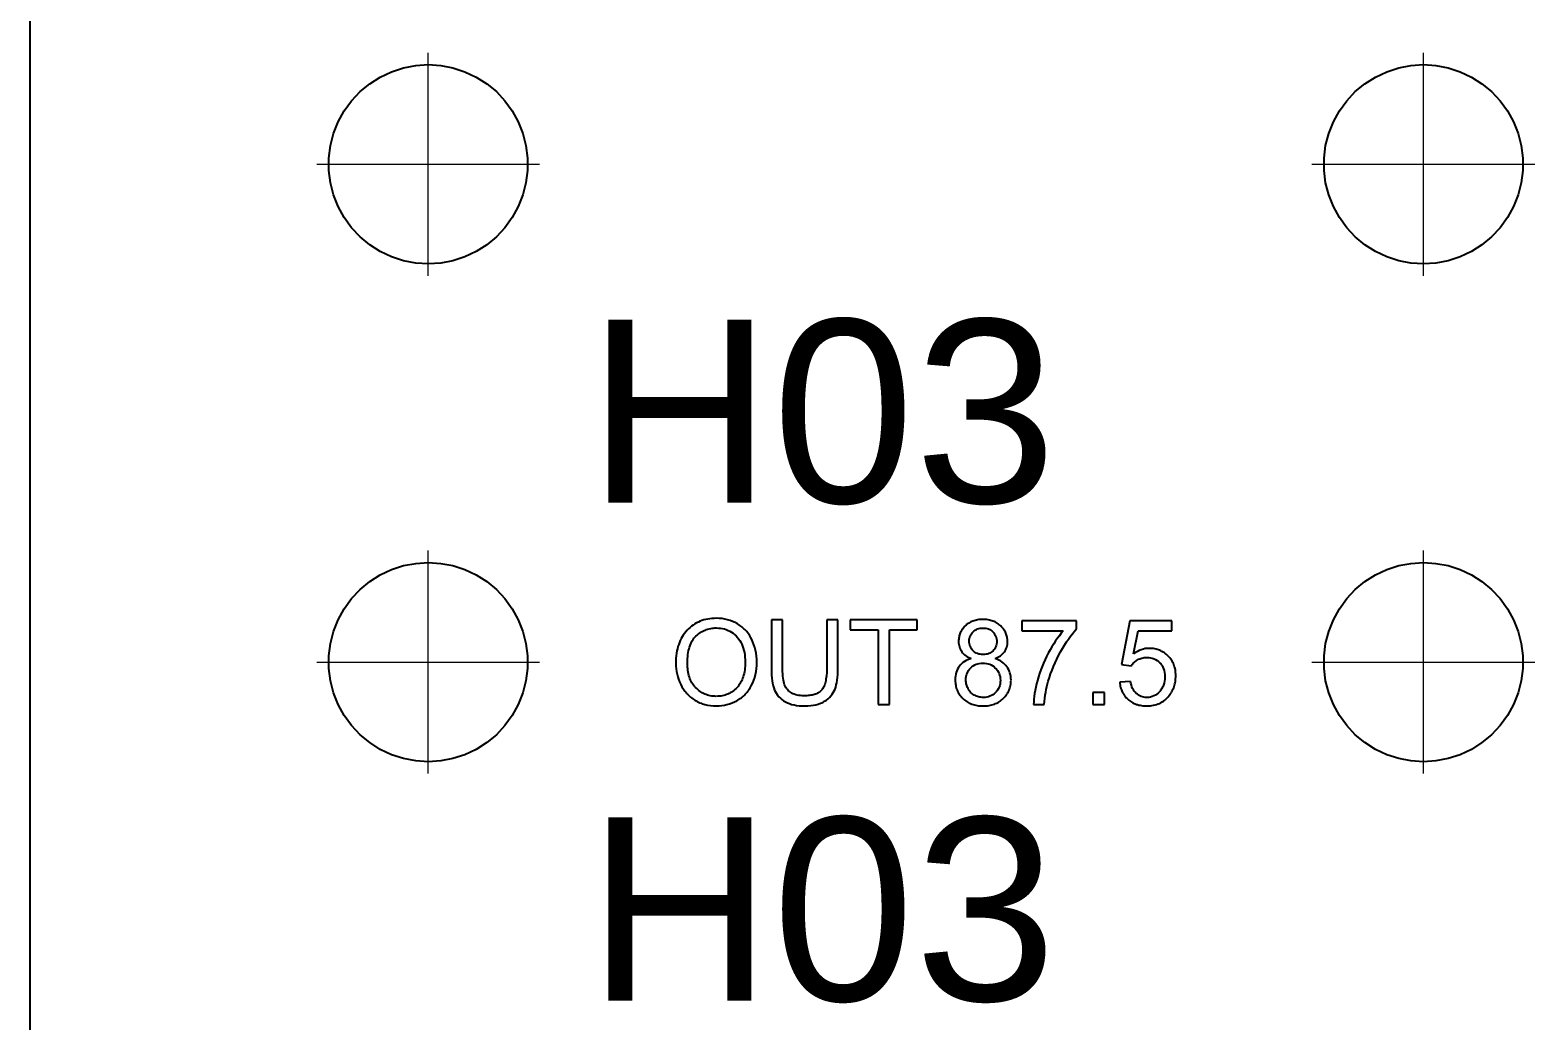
# Paper-space layout '01_三视图' of a CAD drawing. Header units: millimetres. Extents: x 8 to 451, y 8 to 289.
# Drawn here: x 149.75 to 168.65, y 173 to 185.43 of the extents above; entities that cross this region are included whole.
import ezdxf

# ---------------------------------------------------------------- set-up
doc = ezdxf.new("R2010")
doc.units = ezdxf.units.MM
doc.linetypes.add('WP_HIDDEN', pattern=[2.3, 1.5, -0.8])
for name, color, linetype, lineweight in [('ANNOTATIONS', 7, 'CONTINUOUS', 18), ('HIDDEN', 7, 'WP_HIDDEN', 13), ('VISIBLE', 7, 'CONTINUOUS', 25)]:
    doc.layers.add(name, color=color, linetype=linetype, lineweight=lineweight)
doc.styles.add('CJK', font='Arial Unicode.ttf')

psp = doc.layouts.new('01_三视图')

# ---------------------------------------------------------------- linework, layer by layer
at = {"layer": 'ANNOTATIONS'}
for p, q in [((154.75, 182.35), (154.75, 185.15)), ((167.25, 182.35), (167.25, 185.15)), ((153.35, 183.75), (156.15, 183.75)), ((165.85, 183.75), (168.65, 183.75)), ((154.75, 176.1), (154.75, 178.9)), ((167.25, 176.1), (167.25, 178.9)), ((153.35, 177.5), (156.15, 177.5)), ((165.85, 177.5), (168.65, 177.5))]:
    psp.add_line(p, q, dxfattribs=at)
at = {"layer": 'HIDDEN'}
psp.add_lwpolyline([(149.75, 138.75), (149.75, 246.25)], dxfattribs=at)
at = {"layer": 'VISIBLE'}
for points in [[(149.75, 140.25), (149.75, 246.25)], [(154.75, 182.5), (154.593, 182.51), (154.439, 182.539), (154.29, 182.588), (154.148, 182.655), (154.015, 182.739), (153.894, 182.839), (153.787, 182.953), (153.695, 183.08), (153.619, 183.218), (153.561, 183.364), (153.522, 183.516), (153.502, 183.672), (153.502, 183.828), (153.522, 183.984), (153.561, 184.136), (153.619, 184.282), (153.695, 184.42), (153.787, 184.547), (153.894, 184.661), (154.015, 184.761), (154.148, 184.845), (154.29, 184.912), (154.439, 184.961), (154.593, 184.99), (154.75, 185), (154.907, 184.99), (155.061, 184.961), (155.21, 184.912), (155.352, 184.845), (155.485, 184.761), (155.606, 184.661), (155.713, 184.547), (155.805, 184.42), (155.881, 184.282), (155.939, 184.136), (155.978, 183.984), (155.998, 183.828), (155.998, 183.672), (155.978, 183.516), (155.939, 183.364), (155.881, 183.218), (155.805, 183.08), (155.713, 182.953), (155.606, 182.839), (155.485, 182.739), (155.352, 182.655), (155.21, 182.588), (155.061, 182.539), (154.907, 182.51), (154.75, 182.5)], [(167.25, 182.5), (167.093, 182.51), (166.939, 182.539), (166.79, 182.588), (166.648, 182.655), (166.515, 182.739), (166.394, 182.839), (166.287, 182.953), (166.195, 183.08), (166.119, 183.218), (166.061, 183.364), (166.022, 183.516), (166.002, 183.672), (166.002, 183.828), (166.022, 183.984), (166.061, 184.136), (166.119, 184.282), (166.195, 184.42), (166.287, 184.547), (166.394, 184.661), (166.515, 184.761), (166.648, 184.845), (166.79, 184.912), (166.939, 184.961), (167.093, 184.99), (167.25, 185), (167.407, 184.99), (167.561, 184.961), (167.71, 184.912), (167.852, 184.845), (167.985, 184.761), (168.106, 184.661), (168.213, 184.547), (168.305, 184.42), (168.381, 184.282), (168.439, 184.136), (168.478, 183.984), (168.498, 183.828), (168.498, 183.672), (168.478, 183.516), (168.439, 183.364), (168.381, 183.218), (168.305, 183.08), (168.213, 182.953), (168.106, 182.839), (167.985, 182.739), (167.852, 182.655), (167.71, 182.588), (167.561, 182.539), (167.407, 182.51), (167.25, 182.5)], [(154.75, 176.25), (154.593, 176.26), (154.439, 176.289), (154.29, 176.338), (154.148, 176.405), (154.015, 176.489), (153.894, 176.589), (153.787, 176.703), (153.695, 176.83), (153.619, 176.968), (153.561, 177.114), (153.522, 177.266), (153.502, 177.422), (153.502, 177.578), (153.522, 177.734), (153.561, 177.886), (153.619, 178.032), (153.695, 178.17), (153.787, 178.297), (153.894, 178.411), (154.015, 178.511), (154.148, 178.595), (154.29, 178.662), (154.439, 178.711), (154.593, 178.74), (154.75, 178.75), (154.907, 178.74), (155.061, 178.711), (155.21, 178.662), (155.352, 178.595), (155.485, 178.511), (155.606, 178.411), (155.713, 178.297), (155.805, 178.17), (155.881, 178.032), (155.939, 177.886), (155.978, 177.734), (155.998, 177.578), (155.998, 177.422), (155.978, 177.266), (155.939, 177.114), (155.881, 176.968), (155.805, 176.83), (155.713, 176.703), (155.606, 176.589), (155.485, 176.489), (155.352, 176.405), (155.21, 176.338), (155.061, 176.289), (154.907, 176.26), (154.75, 176.25)], [(167.25, 176.25), (167.093, 176.26), (166.939, 176.289), (166.79, 176.338), (166.648, 176.405), (166.515, 176.489), (166.394, 176.589), (166.287, 176.703), (166.195, 176.83), (166.119, 176.968), (166.061, 177.114), (166.022, 177.266), (166.002, 177.422), (166.002, 177.578), (166.022, 177.734), (166.061, 177.886), (166.119, 178.032), (166.195, 178.17), (166.287, 178.297), (166.394, 178.411), (166.515, 178.511), (166.648, 178.595), (166.79, 178.662), (166.939, 178.711), (167.093, 178.74), (167.25, 178.75), (167.407, 178.74), (167.561, 178.711), (167.71, 178.662), (167.852, 178.595), (167.985, 178.511), (168.106, 178.411), (168.213, 178.297), (168.305, 178.17), (168.381, 178.032), (168.439, 177.886), (168.478, 177.734), (168.498, 177.578), (168.498, 177.422), (168.478, 177.266), (168.439, 177.114), (168.381, 176.968), (168.305, 176.83), (168.213, 176.703), (168.106, 176.589), (167.985, 176.489), (167.852, 176.405), (167.71, 176.338), (167.561, 176.289), (167.407, 176.26), (167.25, 176.25)], [(158.262, 178.041), (158.237, 178.035)], [(158.288, 178.045), (158.262, 178.041)], [(158.314, 178.048), (158.288, 178.045)], [(158.342, 178.049), (158.314, 178.048)], [(158.369, 178.05), (158.342, 178.049)], [(158.406, 178.049), (158.369, 178.05)], [(158.441, 178.046), (158.406, 178.049)], [(158.476, 178.04), (158.441, 178.046)], [(158.509, 178.032), (158.476, 178.04)], [(157.969, 177.861), (157.954, 177.84)], [(157.985, 177.881), (157.969, 177.861)], [(158.002, 177.9), (157.985, 177.881)], [(158.02, 177.918), (158.002, 177.9)], [(158.039, 177.935), (158.02, 177.918)], [(158.059, 177.951), (158.039, 177.935)], [(158.079, 177.966), (158.059, 177.951)], [(158.099, 177.979), (158.079, 177.966)], [(158.121, 177.992), (158.099, 177.979)], [(158.143, 178.003), (158.121, 177.992)], [(158.127, 177.839), (158.141, 177.85)], [(158.141, 177.85), (158.155, 177.861)], [(158.165, 178.013), (158.143, 178.003)], [(158.155, 177.861), (158.169, 177.871)], [(158.188, 178.021), (158.165, 178.013)], [(158.169, 177.871), (158.184, 177.88)], [(158.184, 177.88), (158.2, 177.889)], [(158.212, 178.029), (158.188, 178.021)], [(158.2, 177.889), (158.215, 177.896)], [(158.237, 178.035), (158.212, 178.029)], [(158.215, 177.896), (158.231, 177.903)], [(158.231, 177.903), (158.247, 177.909)], [(158.247, 177.909), (158.264, 177.914)], [(158.264, 177.914), (158.281, 177.919)], [(158.281, 177.919), (158.298, 177.922)], [(158.298, 177.922), (158.315, 177.925)], [(158.315, 177.925), (158.333, 177.927)], [(158.333, 177.927), (158.351, 177.929)], [(158.351, 177.929), (158.37, 177.929)], [(158.37, 177.929), (158.396, 177.928)], [(158.396, 177.928), (158.421, 177.926)], [(158.421, 177.926), (158.446, 177.921)], [(158.446, 177.921), (158.47, 177.916)], [(158.47, 177.916), (158.493, 177.908)], [(158.493, 177.908), (158.516, 177.899)], [(158.542, 178.023), (158.509, 178.032)], [(158.516, 177.899), (158.538, 177.888)], [(158.538, 177.888), (158.56, 177.876)], [(158.574, 178.01), (158.542, 178.023)], [(158.56, 177.876), (158.58, 177.862)], [(158.605, 177.996), (158.574, 178.01)], [(158.58, 177.862), (158.599, 177.846)], [(158.635, 177.98), (158.605, 177.996)], [(158.649, 177.971), (158.635, 177.98)], [(158.663, 177.961), (158.649, 177.971)], [(158.677, 177.951), (158.663, 177.961)], [(158.69, 177.941), (158.677, 177.951)], [(158.703, 177.93), (158.69, 177.941)], [(158.715, 177.919), (158.703, 177.93)], [(158.727, 177.908), (158.715, 177.919)], [(158.739, 177.895), (158.727, 177.908)], [(158.75, 177.883), (158.739, 177.895)], [(158.76, 177.87), (158.75, 177.883)], [(158.771, 177.857), (158.76, 177.87)], [(158.78, 177.843), (158.771, 177.857)], [(159.06, 178.031), (159.06, 177.417)], [(159.201, 178.031), (159.06, 178.031)], [(159.201, 177.418), (159.201, 178.031)], [(159.756, 178.031), (159.756, 177.418)], [(159.896, 178.031), (159.756, 178.031)], [(159.896, 177.417), (159.896, 178.031)], [(160.051, 178.031), (160.051, 177.906)], [(160.893, 178.031), (160.051, 178.031)], [(160.051, 177.906), (160.401, 177.906)], [(160.401, 177.906), (160.401, 176.968)], [(160.542, 177.906), (160.893, 177.906)], [(160.542, 176.968), (160.542, 177.906)], [(160.893, 177.906), (160.893, 178.031)], [(161.428, 177.856), (161.424, 177.843)], [(161.433, 177.868), (161.428, 177.856)], [(161.438, 177.88), (161.433, 177.868)], [(161.444, 177.892), (161.438, 177.88)], [(161.451, 177.903), (161.444, 177.892)], [(161.459, 177.915), (161.451, 177.903)], [(161.467, 177.926), (161.459, 177.915)], [(161.476, 177.936), (161.467, 177.926)], [(161.485, 177.946), (161.476, 177.936)], [(161.495, 177.956), (161.485, 177.946)], [(161.506, 177.966), (161.495, 177.956)], [(161.517, 177.975), (161.506, 177.966)], [(161.528, 177.983), (161.517, 177.975)], [(161.54, 177.991), (161.528, 177.983)], [(161.553, 177.998), (161.54, 177.991)], [(161.566, 178.005), (161.553, 177.998)], [(161.565, 177.842), (161.573, 177.855)], [(161.579, 178.01), (161.566, 178.005)], [(161.573, 177.855), (161.583, 177.868)], [(161.592, 178.016), (161.579, 178.01)], [(161.583, 177.868), (161.595, 177.88)], [(161.607, 178.02), (161.592, 178.016)], [(161.595, 177.88), (161.607, 177.892)], [(161.621, 178.024), (161.607, 178.02)], [(161.607, 177.892), (161.621, 177.901)], [(161.636, 178.028), (161.621, 178.024)], [(161.621, 177.901), (161.635, 177.909)], [(161.635, 177.909), (161.65, 177.916)], [(161.651, 178.031), (161.636, 178.028)], [(161.65, 177.916), (161.666, 177.921)], [(161.667, 178.033), (161.651, 178.031)], [(161.666, 177.921), (161.683, 177.925)], [(161.683, 178.034), (161.667, 178.033)], [(161.7, 178.035), (161.683, 178.034)], [(161.683, 177.925), (161.7, 177.927)], [(161.717, 178.035), (161.7, 178.035)], [(161.7, 177.927), (161.719, 177.928)], [(161.734, 178.035), (161.717, 178.035)], [(161.719, 177.928), (161.737, 177.927)], [(161.751, 178.034), (161.734, 178.035)], [(161.737, 177.927), (161.754, 177.925)], [(161.767, 178.033), (161.751, 178.034)], [(161.754, 177.925), (161.771, 177.921)], [(161.783, 178.03), (161.767, 178.033)], [(161.771, 177.921), (161.786, 177.916)], [(161.799, 178.028), (161.783, 178.03)], [(161.786, 177.916), (161.802, 177.909)], [(161.814, 178.024), (161.799, 178.028)], [(161.802, 177.909), (161.816, 177.901)], [(161.829, 178.02), (161.814, 178.024)], [(161.816, 177.901), (161.829, 177.891)], [(161.843, 178.015), (161.829, 178.02)], [(161.829, 177.891), (161.842, 177.879)], [(161.842, 177.879), (161.854, 177.867)], [(161.857, 178.01), (161.843, 178.015)], [(161.854, 177.867), (161.864, 177.853)], [(161.87, 178.004), (161.857, 178.01)], [(161.864, 177.853), (161.872, 177.839)], [(161.883, 177.997), (161.87, 178.004)], [(161.895, 177.99), (161.883, 177.997)], [(161.907, 177.982), (161.895, 177.99)], [(161.919, 177.974), (161.907, 177.982)], [(161.93, 177.964), (161.919, 177.974)], [(161.941, 177.955), (161.93, 177.964)], [(161.951, 177.944), (161.941, 177.955)], [(161.961, 177.934), (161.951, 177.944)], [(161.97, 177.923), (161.961, 177.934)], [(161.978, 177.912), (161.97, 177.923)], [(161.986, 177.901), (161.978, 177.912)], [(161.993, 177.889), (161.986, 177.901)], [(161.999, 177.877), (161.993, 177.889)], [(162.005, 177.865), (161.999, 177.877)], [(162.01, 177.853), (162.005, 177.865)], [(162.014, 177.84), (162.01, 177.853)], [(162.205, 178.017), (162.205, 177.892)], [(162.893, 178.017), (162.205, 178.017)], [(162.205, 177.892), (162.726, 177.892)], [(162.701, 177.863), (162.677, 177.832)], [(162.726, 177.892), (162.701, 177.863)], [(162.817, 177.825), (162.843, 177.857)], [(162.843, 177.857), (162.868, 177.888)], [(162.868, 177.888), (162.893, 177.916)], [(162.893, 177.916), (162.893, 178.017)], [(163.561, 178.017), (163.458, 177.471)], [(164.09, 178.017), (163.561, 178.017)], [(163.608, 177.606), (163.666, 177.892)], [(163.666, 177.892), (164.09, 177.892)], [(164.09, 177.892), (164.09, 178.017)], [(157.88, 177.668), (157.874, 177.64)], [(157.887, 177.695), (157.88, 177.668)], [(157.896, 177.722), (157.887, 177.695)], [(157.905, 177.747), (157.896, 177.722)], [(157.916, 177.772), (157.905, 177.747)], [(157.927, 177.795), (157.916, 177.772)], [(157.94, 177.818), (157.927, 177.795)], [(157.954, 177.84), (157.94, 177.818)], [(158.02, 177.644), (158.026, 177.667)], [(158.026, 177.667), (158.032, 177.689)], [(158.032, 177.689), (158.039, 177.71)], [(158.039, 177.71), (158.047, 177.73)], [(158.047, 177.73), (158.056, 177.749)], [(158.056, 177.749), (158.066, 177.766)], [(158.066, 177.766), (158.076, 177.783)], [(158.076, 177.783), (158.088, 177.799)], [(158.088, 177.799), (158.1, 177.813)], [(158.1, 177.813), (158.113, 177.826)], [(158.113, 177.826), (158.127, 177.839)], [(158.599, 177.846), (158.617, 177.83)], [(158.617, 177.83), (158.634, 177.811)], [(158.634, 177.811), (158.649, 177.792)], [(158.649, 177.792), (158.663, 177.771)], [(158.663, 177.771), (158.676, 177.749)], [(158.676, 177.749), (158.688, 177.726)], [(158.688, 177.726), (158.698, 177.701)], [(158.698, 177.701), (158.707, 177.675)], [(158.707, 177.675), (158.715, 177.648)], [(158.79, 177.829), (158.78, 177.843)], [(158.798, 177.814), (158.79, 177.829)], [(158.815, 177.784), (158.798, 177.814)], [(158.829, 177.752), (158.815, 177.784)], [(158.842, 177.719), (158.829, 177.752)], [(158.853, 177.684), (158.842, 177.719)], [(158.861, 177.649), (158.853, 177.684)], [(161.413, 177.79), (161.412, 177.776)], [(161.412, 177.776), (161.412, 177.761)], [(161.412, 177.761), (161.412, 177.743)], [(161.412, 177.743), (161.414, 177.724)], [(161.415, 177.804), (161.413, 177.79)], [(161.414, 177.724), (161.417, 177.707)], [(161.417, 177.817), (161.415, 177.804)], [(161.42, 177.83), (161.417, 177.817)], [(161.417, 177.707), (161.422, 177.69)], [(161.424, 177.843), (161.42, 177.83)], [(161.422, 177.69), (161.427, 177.674)], [(161.427, 177.674), (161.434, 177.658)], [(161.545, 177.766), (161.546, 177.782)], [(161.546, 177.747), (161.545, 177.766)], [(161.546, 177.782), (161.548, 177.798)], [(161.548, 177.73), (161.546, 177.747)], [(161.548, 177.798), (161.552, 177.813)], [(161.552, 177.713), (161.548, 177.73)], [(161.552, 177.813), (161.558, 177.828)], [(161.557, 177.697), (161.552, 177.713)], [(161.564, 177.682), (161.557, 177.697)], [(161.558, 177.828), (161.565, 177.842)], [(161.573, 177.668), (161.564, 177.682)], [(161.582, 177.655), (161.573, 177.668)], [(161.865, 177.667), (161.855, 177.654)], [(161.873, 177.681), (161.865, 177.667)], [(161.872, 177.839), (161.879, 177.825)], [(161.88, 177.695), (161.873, 177.681)], [(161.879, 177.825), (161.885, 177.809)], [(161.885, 177.71), (161.88, 177.695)], [(161.885, 177.809), (161.889, 177.793)], [(161.889, 177.725), (161.885, 177.71)], [(161.889, 177.793), (161.891, 177.776)], [(161.891, 177.742), (161.889, 177.725)], [(161.891, 177.776), (161.892, 177.759)], [(161.892, 177.759), (161.891, 177.742)], [(162.004, 177.658), (162.011, 177.673)], [(162.011, 177.673), (162.016, 177.689)], [(162.018, 177.827), (162.014, 177.84)], [(162.016, 177.689), (162.021, 177.705)], [(162.021, 177.814), (162.018, 177.827)], [(162.023, 177.8), (162.021, 177.814)], [(162.021, 177.705), (162.024, 177.722)], [(162.025, 177.786), (162.023, 177.8)], [(162.024, 177.722), (162.025, 177.74)], [(162.026, 177.772), (162.025, 177.786)], [(162.025, 177.74), (162.026, 177.758)], [(162.026, 177.758), (162.026, 177.772)], [(162.583, 177.693), (162.561, 177.654)], [(162.606, 177.73), (162.583, 177.693)], [(162.629, 177.766), (162.606, 177.73)], [(162.653, 177.8), (162.629, 177.766)], [(162.677, 177.832), (162.653, 177.8)], [(162.692, 177.629), (162.717, 177.672)], [(162.717, 177.672), (162.742, 177.714)], [(162.742, 177.714), (162.767, 177.753)], [(162.767, 177.753), (162.792, 177.79)], [(162.792, 177.79), (162.817, 177.825)], [(163.732, 177.664), (163.706, 177.656)], [(163.757, 177.669), (163.732, 177.664)], [(163.783, 177.672), (163.757, 177.669)], [(163.809, 177.673), (163.783, 177.672)], [(163.826, 177.673), (163.809, 177.673)], [(163.843, 177.671), (163.826, 177.673)], [(163.86, 177.67), (163.843, 177.671)], [(163.876, 177.667), (163.86, 177.67)], [(163.892, 177.664), (163.876, 177.667)], [(163.907, 177.659), (163.892, 177.664)], [(157.861, 177.518), (157.86, 177.486)], [(157.86, 177.486), (157.861, 177.451)], [(157.862, 177.55), (157.861, 177.518)], [(157.865, 177.581), (157.862, 177.55)], [(157.869, 177.611), (157.865, 177.581)], [(157.874, 177.64), (157.869, 177.611)], [(158.005, 177.484), (158.006, 177.513)], [(158.006, 177.46), (158.005, 177.484)], [(158.006, 177.513), (158.007, 177.542)], [(158.007, 177.542), (158.009, 177.569)], [(158.009, 177.569), (158.012, 177.595)], [(158.012, 177.595), (158.016, 177.62)], [(158.016, 177.62), (158.02, 177.644)], [(158.715, 177.648), (158.721, 177.62)], [(158.721, 177.62), (158.726, 177.592)], [(158.726, 177.592), (158.729, 177.562)], [(158.729, 177.562), (158.731, 177.531)], [(158.731, 177.474), (158.73, 177.449)], [(158.731, 177.531), (158.732, 177.499)], [(158.732, 177.499), (158.731, 177.474)], [(158.868, 177.613), (158.861, 177.649)], [(158.873, 177.576), (158.868, 177.613)], [(158.876, 177.538), (158.873, 177.576)], [(158.877, 177.498), (158.876, 177.538)], [(158.876, 177.458), (158.877, 177.498)], [(161.434, 177.658), (161.442, 177.644)], [(161.451, 177.481), (161.435, 177.466)], [(161.442, 177.644), (161.451, 177.629)], [(161.451, 177.629), (161.461, 177.616)], [(161.467, 177.495), (161.451, 177.481)], [(161.461, 177.616), (161.473, 177.603)], [(161.485, 177.508), (161.467, 177.495)], [(161.473, 177.603), (161.486, 177.592)], [(161.505, 177.519), (161.485, 177.508)], [(161.486, 177.592), (161.501, 177.581)], [(161.501, 177.581), (161.516, 177.57)], [(161.526, 177.529), (161.505, 177.519)], [(161.516, 177.57), (161.533, 177.561)], [(161.548, 177.538), (161.526, 177.529)], [(161.533, 177.561), (161.552, 177.552)], [(161.571, 177.545), (161.548, 177.538)], [(161.552, 177.552), (161.571, 177.545)], [(161.594, 177.642), (161.582, 177.655)], [(161.606, 177.631), (161.594, 177.642)], [(161.62, 177.622), (161.606, 177.631)], [(161.614, 177.464), (161.632, 177.473)], [(161.634, 177.613), (161.62, 177.622)], [(161.632, 177.473), (161.652, 177.479)], [(161.65, 177.607), (161.634, 177.613)], [(161.666, 177.601), (161.65, 177.607)], [(161.652, 177.479), (161.672, 177.484)], [(161.683, 177.598), (161.666, 177.601)], [(161.672, 177.484), (161.694, 177.487)], [(161.701, 177.595), (161.683, 177.598)], [(161.694, 177.487), (161.716, 177.488)], [(161.72, 177.595), (161.701, 177.595)], [(161.716, 177.488), (161.739, 177.487)], [(161.738, 177.595), (161.72, 177.595)], [(161.756, 177.598), (161.738, 177.595)], [(161.739, 177.487), (161.762, 177.484)], [(161.773, 177.601), (161.756, 177.598)], [(161.762, 177.484), (161.783, 177.479)], [(161.789, 177.607), (161.773, 177.601)], [(161.783, 177.479), (161.803, 177.473)], [(161.804, 177.613), (161.789, 177.607)], [(161.803, 177.473), (161.822, 177.464)], [(161.818, 177.621), (161.804, 177.613)], [(161.831, 177.631), (161.818, 177.621)], [(161.844, 177.642), (161.831, 177.631)], [(161.855, 177.654), (161.844, 177.642)], [(161.869, 177.545), (161.889, 177.552)], [(161.893, 177.536), (161.869, 177.545)], [(161.889, 177.552), (161.906, 177.561)], [(161.915, 177.526), (161.893, 177.536)], [(161.906, 177.561), (161.923, 177.57)], [(161.936, 177.515), (161.915, 177.526)], [(161.923, 177.57), (161.938, 177.581)], [(161.956, 177.503), (161.936, 177.515)], [(161.938, 177.581), (161.952, 177.592)], [(161.952, 177.592), (161.965, 177.603)], [(161.974, 177.489), (161.956, 177.503)], [(161.965, 177.603), (161.977, 177.616)], [(161.99, 177.475), (161.974, 177.489)], [(161.977, 177.616), (161.987, 177.629)], [(161.987, 177.629), (161.996, 177.643)], [(162.005, 177.459), (161.99, 177.475)], [(161.996, 177.643), (162.004, 177.658)], [(162.478, 177.488), (162.46, 177.446)], [(162.497, 177.531), (162.478, 177.488)], [(162.517, 177.572), (162.497, 177.531)], [(162.538, 177.614), (162.517, 177.572)], [(162.561, 177.654), (162.538, 177.614)], [(162.604, 177.447), (162.624, 177.493)], [(162.624, 177.493), (162.645, 177.539)], [(162.645, 177.539), (162.668, 177.584)], [(162.668, 177.584), (162.692, 177.629)], [(163.588, 177.466), (163.597, 177.476)], [(163.597, 177.476), (163.605, 177.487)], [(163.605, 177.487), (163.615, 177.496)], [(163.632, 177.622), (163.608, 177.606)], [(163.615, 177.496), (163.625, 177.505)], [(163.625, 177.505), (163.636, 177.514)], [(163.657, 177.635), (163.632, 177.622)], [(163.636, 177.514), (163.648, 177.522)], [(163.648, 177.522), (163.66, 177.529)], [(163.681, 177.647), (163.657, 177.635)], [(163.66, 177.529), (163.673, 177.536)], [(163.673, 177.536), (163.687, 177.542)], [(163.706, 177.656), (163.681, 177.647)], [(163.687, 177.542), (163.7, 177.546)], [(163.7, 177.546), (163.714, 177.55)], [(163.714, 177.55), (163.729, 177.554)], [(163.729, 177.554), (163.744, 177.556)], [(163.744, 177.556), (163.759, 177.557)], [(163.759, 177.557), (163.774, 177.558)], [(163.774, 177.558), (163.799, 177.557)], [(163.799, 177.557), (163.823, 177.554)], [(163.823, 177.554), (163.845, 177.549)], [(163.845, 177.549), (163.866, 177.542)], [(163.866, 177.542), (163.886, 177.532)], [(163.886, 177.532), (163.905, 177.521)], [(163.905, 177.521), (163.922, 177.508)], [(163.923, 177.654), (163.907, 177.659)], [(163.922, 177.508), (163.939, 177.493)], [(163.937, 177.649), (163.923, 177.654)], [(163.952, 177.642), (163.937, 177.649)], [(163.939, 177.493), (163.946, 177.485)], [(163.946, 177.485), (163.953, 177.476)], [(163.966, 177.635), (163.952, 177.642)], [(163.953, 177.476), (163.96, 177.467)], [(163.98, 177.627), (163.966, 177.635)], [(163.993, 177.619), (163.98, 177.627)], [(164.007, 177.609), (163.993, 177.619)], [(164.019, 177.599), (164.007, 177.609)], [(164.032, 177.588), (164.019, 177.599)], [(164.044, 177.576), (164.032, 177.588)], [(164.056, 177.564), (164.044, 177.576)], [(164.066, 177.552), (164.056, 177.564)], [(164.077, 177.538), (164.066, 177.552)], [(164.086, 177.525), (164.077, 177.538)], [(164.095, 177.511), (164.086, 177.525)], [(164.102, 177.496), (164.095, 177.511)], [(164.109, 177.482), (164.102, 177.496)], [(164.116, 177.466), (164.109, 177.482)], [(157.861, 177.451), (157.864, 177.417)], [(157.864, 177.417), (157.869, 177.383)], [(157.869, 177.383), (157.875, 177.35)], [(157.875, 177.35), (157.884, 177.317)], [(157.884, 177.317), (157.895, 177.284)], [(157.895, 177.284), (157.907, 177.252)], [(158.007, 177.437), (158.006, 177.46)], [(158.009, 177.414), (158.007, 177.437)], [(158.012, 177.393), (158.009, 177.414)], [(158.015, 177.372), (158.012, 177.393)], [(158.02, 177.351), (158.015, 177.372)], [(158.025, 177.331), (158.02, 177.351)], [(158.031, 177.312), (158.025, 177.331)], [(158.038, 177.293), (158.031, 177.312)], [(158.046, 177.275), (158.038, 177.293)], [(158.699, 177.298), (158.692, 177.279)], [(158.706, 177.317), (158.699, 177.298)], [(158.712, 177.337), (158.706, 177.317)], [(158.717, 177.358), (158.712, 177.337)], [(158.722, 177.38), (158.717, 177.358)], [(158.725, 177.402), (158.722, 177.38)], [(158.728, 177.425), (158.725, 177.402)], [(158.73, 177.449), (158.728, 177.425)], [(158.84, 177.275), (158.851, 177.309)], [(158.851, 177.309), (158.861, 177.345)], [(158.861, 177.345), (158.868, 177.382)], [(158.868, 177.382), (158.873, 177.419)], [(158.873, 177.419), (158.876, 177.458)], [(159.06, 177.417), (159.061, 177.376)], [(159.061, 177.376), (159.063, 177.337)], [(159.063, 177.337), (159.066, 177.3)], [(159.066, 177.3), (159.07, 177.266)], [(159.201, 177.384), (159.201, 177.418)], [(159.203, 177.353), (159.201, 177.384)], [(159.205, 177.324), (159.203, 177.353)], [(159.207, 177.297), (159.205, 177.324)], [(159.211, 177.273), (159.207, 177.297)], [(159.746, 177.286), (159.743, 177.267)], [(159.749, 177.305), (159.746, 177.286)], [(159.752, 177.326), (159.749, 177.305)], [(159.755, 177.37), (159.752, 177.326)], [(159.756, 177.418), (159.755, 177.37)], [(159.887, 177.273), (159.891, 177.306)], [(159.891, 177.306), (159.894, 177.341)], [(159.894, 177.341), (159.896, 177.378)], [(159.896, 177.378), (159.896, 177.417)], [(161.37, 177.301), (161.369, 177.276)], [(161.372, 177.325), (161.37, 177.301)], [(161.376, 177.349), (161.372, 177.325)], [(161.382, 177.371), (161.376, 177.349)], [(161.39, 177.392), (161.382, 177.371)], [(161.399, 177.412), (161.39, 177.392)], [(161.409, 177.431), (161.399, 177.412)], [(161.422, 177.449), (161.409, 177.431)], [(161.435, 177.466), (161.422, 177.449)], [(161.503, 177.275), (161.504, 177.297)], [(161.504, 177.297), (161.507, 177.319)], [(161.507, 177.319), (161.512, 177.339)], [(161.512, 177.339), (161.518, 177.359)], [(161.518, 177.359), (161.527, 177.377)], [(161.527, 177.377), (161.537, 177.395)], [(161.537, 177.395), (161.55, 177.411)], [(161.55, 177.411), (161.564, 177.427)], [(161.564, 177.427), (161.579, 177.441)], [(161.579, 177.441), (161.596, 177.454)], [(161.596, 177.454), (161.614, 177.464)], [(161.822, 177.464), (161.84, 177.453)], [(161.84, 177.453), (161.857, 177.441)], [(161.857, 177.441), (161.873, 177.426)], [(161.873, 177.426), (161.888, 177.41)], [(161.888, 177.41), (161.901, 177.394)], [(161.901, 177.394), (161.912, 177.376)], [(161.912, 177.376), (161.92, 177.357)], [(161.92, 177.357), (161.927, 177.337)], [(161.927, 177.337), (161.932, 177.316)], [(161.932, 177.316), (161.935, 177.294)], [(161.935, 177.294), (161.936, 177.271)], [(162.018, 177.442), (162.005, 177.459)], [(162.03, 177.423), (162.018, 177.442)], [(162.041, 177.404), (162.03, 177.423)], [(162.05, 177.384), (162.041, 177.404)], [(162.057, 177.364), (162.05, 177.384)], [(162.062, 177.342), (162.057, 177.364)], [(162.066, 177.32), (162.062, 177.342)], [(162.069, 177.296), (162.066, 177.32)], [(162.07, 177.272), (162.069, 177.296)], [(162.416, 177.315), (162.403, 177.271)], [(162.429, 177.359), (162.416, 177.315)], [(162.444, 177.403), (162.429, 177.359)], [(162.46, 177.446), (162.444, 177.403)], [(162.538, 177.26), (162.552, 177.308)], [(162.552, 177.308), (162.568, 177.354)], [(162.568, 177.354), (162.585, 177.401)], [(162.585, 177.401), (162.604, 177.447)], [(163.458, 177.471), (163.581, 177.455)], [(163.581, 177.455), (163.588, 177.466)], [(163.96, 177.467), (163.966, 177.458)], [(163.966, 177.458), (163.972, 177.448)], [(163.972, 177.448), (163.977, 177.438)], [(163.977, 177.438), (163.986, 177.417)], [(163.986, 177.417), (163.992, 177.394)], [(163.992, 177.394), (163.997, 177.37)], [(163.997, 177.37), (164, 177.344)], [(164, 177.288), (163.997, 177.261)], [(164, 177.344), (164.001, 177.317)], [(164.001, 177.317), (164, 177.288)], [(164.121, 177.451), (164.116, 177.466)], [(164.126, 177.434), (164.121, 177.451)], [(164.13, 177.418), (164.126, 177.434)], [(164.134, 177.401), (164.13, 177.418)], [(164.136, 177.383), (164.134, 177.401)], [(164.138, 177.366), (164.136, 177.383)], [(164.137, 177.276), (164.138, 177.293)], [(164.139, 177.347), (164.138, 177.366)], [(164.138, 177.293), (164.139, 177.311)], [(164.14, 177.329), (164.139, 177.347)], [(164.139, 177.311), (164.14, 177.329)], [(157.907, 177.252), (157.921, 177.22)], [(157.921, 177.22), (157.937, 177.19)], [(157.937, 177.19), (157.955, 177.161)], [(157.955, 177.161), (157.965, 177.147)], [(157.965, 177.147), (157.975, 177.134)], [(157.975, 177.134), (157.985, 177.121)], [(157.985, 177.121), (157.996, 177.108)], [(157.996, 177.108), (158.008, 177.096)], [(158.008, 177.096), (158.02, 177.084)], [(158.054, 177.258), (158.046, 177.275)], [(158.063, 177.241), (158.054, 177.258)], [(158.073, 177.225), (158.063, 177.241)], [(158.084, 177.21), (158.073, 177.225)], [(158.096, 177.195), (158.084, 177.21)], [(158.109, 177.181), (158.096, 177.195)], [(158.122, 177.168), (158.109, 177.181)], [(158.135, 177.155), (158.122, 177.168)], [(158.149, 177.143), (158.135, 177.155)], [(158.164, 177.133), (158.149, 177.143)], [(158.178, 177.123), (158.164, 177.133)], [(158.193, 177.114), (158.178, 177.123)], [(158.209, 177.105), (158.193, 177.114)], [(158.225, 177.098), (158.209, 177.105)], [(158.241, 177.092), (158.225, 177.098)], [(158.513, 177.098), (158.496, 177.092)], [(158.529, 177.106), (158.513, 177.098)], [(158.544, 177.114), (158.529, 177.106)], [(158.56, 177.123), (158.544, 177.114)], [(158.574, 177.133), (158.56, 177.123)], [(158.589, 177.144), (158.574, 177.133)], [(158.603, 177.156), (158.589, 177.144)], [(158.616, 177.169), (158.603, 177.156)], [(158.629, 177.182), (158.616, 177.169)], [(158.642, 177.196), (158.629, 177.182)], [(158.653, 177.211), (158.642, 177.196)], [(158.664, 177.227), (158.653, 177.211)], [(158.674, 177.244), (158.664, 177.227)], [(158.683, 177.261), (158.674, 177.244)], [(158.692, 177.279), (158.683, 177.261)], [(158.721, 177.085), (158.733, 177.097)], [(158.733, 177.097), (158.744, 177.109)], [(158.744, 177.109), (158.755, 177.122)], [(158.755, 177.122), (158.766, 177.135)], [(158.766, 177.135), (158.776, 177.149)], [(158.776, 177.149), (158.785, 177.163)], [(158.785, 177.163), (158.794, 177.178)], [(158.794, 177.178), (158.803, 177.193)], [(158.803, 177.193), (158.812, 177.209)], [(158.812, 177.209), (158.827, 177.241)], [(158.827, 177.241), (158.84, 177.275)], [(159.07, 177.266), (159.076, 177.234)], [(159.076, 177.234), (159.083, 177.204)], [(159.083, 177.204), (159.091, 177.176)], [(159.091, 177.176), (159.101, 177.15)], [(159.101, 177.15), (159.112, 177.127)], [(159.112, 177.127), (159.125, 177.105)], [(159.125, 177.105), (159.139, 177.084)], [(159.215, 177.251), (159.211, 177.273)], [(159.221, 177.231), (159.215, 177.251)], [(159.227, 177.214), (159.221, 177.231)], [(159.234, 177.198), (159.227, 177.214)], [(159.242, 177.183), (159.234, 177.198)], [(159.251, 177.169), (159.242, 177.183)], [(159.262, 177.155), (159.251, 177.169)], [(159.273, 177.143), (159.262, 177.155)], [(159.286, 177.132), (159.273, 177.143)], [(159.3, 177.122), (159.286, 177.132)], [(159.315, 177.112), (159.3, 177.122)], [(159.331, 177.104), (159.315, 177.112)], [(159.348, 177.097), (159.331, 177.104)], [(159.366, 177.091), (159.348, 177.097)], [(159.601, 177.094), (159.587, 177.09)], [(159.615, 177.099), (159.601, 177.094)], [(159.628, 177.104), (159.615, 177.099)], [(159.64, 177.11), (159.628, 177.104)], [(159.651, 177.116), (159.64, 177.11)], [(159.662, 177.123), (159.651, 177.116)], [(159.672, 177.131), (159.662, 177.123)], [(159.681, 177.139), (159.672, 177.131)], [(159.69, 177.147), (159.681, 177.139)], [(159.698, 177.157), (159.69, 177.147)], [(159.705, 177.167), (159.698, 177.157)], [(159.712, 177.178), (159.705, 177.167)], [(159.719, 177.191), (159.712, 177.178)], [(159.725, 177.204), (159.719, 177.191)], [(159.73, 177.218), (159.725, 177.204)], [(159.735, 177.234), (159.73, 177.218)], [(159.739, 177.25), (159.735, 177.234)], [(159.743, 177.267), (159.739, 177.25)], [(159.809, 177.077), (159.825, 177.097)], [(159.825, 177.097), (159.838, 177.118)], [(159.838, 177.118), (159.85, 177.139)], [(159.85, 177.139), (159.86, 177.162)], [(159.86, 177.162), (159.869, 177.187)], [(159.869, 177.187), (159.876, 177.214)], [(159.876, 177.214), (159.882, 177.242)], [(159.882, 177.242), (159.887, 177.273)], [(161.369, 177.276), (161.369, 177.258)], [(161.369, 177.258), (161.371, 177.241)], [(161.371, 177.241), (161.372, 177.225)], [(161.372, 177.225), (161.375, 177.209)], [(161.375, 177.209), (161.379, 177.193)], [(161.379, 177.193), (161.383, 177.178)], [(161.383, 177.178), (161.388, 177.163)], [(161.388, 177.163), (161.393, 177.148)], [(161.393, 177.148), (161.4, 177.134)], [(161.4, 177.134), (161.407, 177.12)], [(161.407, 177.12), (161.415, 177.106)], [(161.415, 177.106), (161.423, 177.093)], [(161.504, 177.261), (161.503, 177.275)], [(161.505, 177.247), (161.504, 177.261)], [(161.507, 177.233), (161.505, 177.247)], [(161.51, 177.22), (161.507, 177.233)], [(161.514, 177.206), (161.51, 177.22)], [(161.518, 177.193), (161.514, 177.206)], [(161.523, 177.18), (161.518, 177.193)], [(161.53, 177.167), (161.523, 177.18)], [(161.537, 177.154), (161.53, 177.167)], [(161.545, 177.142), (161.537, 177.154)], [(161.553, 177.131), (161.545, 177.142)], [(161.563, 177.12), (161.553, 177.131)], [(161.573, 177.111), (161.563, 177.12)], [(161.584, 177.102), (161.573, 177.111)], [(161.596, 177.093), (161.584, 177.102)], [(161.608, 177.086), (161.596, 177.093)], [(161.859, 177.103), (161.843, 177.091)], [(161.875, 177.118), (161.859, 177.103)], [(161.889, 177.133), (161.875, 177.118)], [(161.902, 177.15), (161.889, 177.133)], [(161.912, 177.167), (161.902, 177.15)], [(161.921, 177.186), (161.912, 177.167)], [(161.928, 177.205), (161.921, 177.186)], [(161.932, 177.226), (161.928, 177.205)], [(161.935, 177.248), (161.932, 177.226)], [(161.936, 177.271), (161.935, 177.248)], [(162.015, 177.092), (162.024, 177.105)], [(162.024, 177.105), (162.032, 177.119)], [(162.032, 177.119), (162.039, 177.132)], [(162.039, 177.132), (162.045, 177.147)], [(162.045, 177.147), (162.051, 177.161)], [(162.051, 177.161), (162.056, 177.176)], [(162.056, 177.176), (162.06, 177.191)], [(162.06, 177.191), (162.064, 177.207)], [(162.064, 177.207), (162.066, 177.222)], [(162.066, 177.222), (162.068, 177.239)], [(162.068, 177.239), (162.069, 177.255)], [(162.069, 177.255), (162.07, 177.272)], [(162.367, 177.107), (162.362, 177.07)], [(162.374, 177.145), (162.367, 177.107)], [(162.382, 177.186), (162.374, 177.145)], [(162.392, 177.228), (162.382, 177.186)], [(162.403, 177.271), (162.392, 177.228)], [(162.5, 177.084), (162.506, 177.121)], [(162.506, 177.121), (162.513, 177.157)], [(162.513, 177.157), (162.52, 177.192)], [(162.52, 177.192), (162.529, 177.227)], [(162.529, 177.227), (162.538, 177.26)], [(163.096, 177.117), (163.096, 176.968)], [(163.244, 177.117), (163.096, 177.117)], [(163.244, 176.968), (163.244, 177.117)], [(163.572, 177.258), (163.435, 177.247)], [(163.435, 177.247), (163.437, 177.23)], [(163.437, 177.23), (163.439, 177.214)], [(163.439, 177.214), (163.443, 177.198)], [(163.443, 177.198), (163.446, 177.183)], [(163.446, 177.183), (163.451, 177.168)], [(163.451, 177.168), (163.456, 177.153)], [(163.456, 177.153), (163.461, 177.139)], [(163.461, 177.139), (163.468, 177.126)], [(163.468, 177.126), (163.475, 177.112)], [(163.475, 177.112), (163.482, 177.1)], [(163.482, 177.1), (163.49, 177.087)], [(163.576, 177.234), (163.572, 177.258)], [(163.582, 177.211), (163.576, 177.234)], [(163.589, 177.19), (163.582, 177.211)], [(163.597, 177.171), (163.589, 177.19)], [(163.607, 177.152), (163.597, 177.171)], [(163.617, 177.136), (163.607, 177.152)], [(163.629, 177.121), (163.617, 177.136)], [(163.643, 177.108), (163.629, 177.121)], [(163.657, 177.096), (163.643, 177.108)], [(163.672, 177.086), (163.657, 177.096)], [(163.902, 177.097), (163.883, 177.085)], [(163.919, 177.112), (163.902, 177.097)], [(163.936, 177.128), (163.919, 177.112)], [(163.944, 177.137), (163.936, 177.128)], [(163.951, 177.147), (163.944, 177.137)], [(163.958, 177.157), (163.951, 177.147)], [(163.965, 177.167), (163.958, 177.157)], [(163.97, 177.177), (163.965, 177.167)], [(163.976, 177.188), (163.97, 177.177)], [(163.981, 177.199), (163.976, 177.188)], [(163.985, 177.211), (163.981, 177.199)], [(163.992, 177.235), (163.985, 177.211)], [(163.997, 177.261), (163.992, 177.235)], [(164.066, 177.092), (164.075, 177.106)], [(164.075, 177.106), (164.084, 177.12)], [(164.084, 177.12), (164.092, 177.134)], [(164.092, 177.134), (164.1, 177.149)], [(164.1, 177.149), (164.107, 177.163)], [(164.107, 177.163), (164.113, 177.179)], [(164.113, 177.179), (164.119, 177.194)], [(164.119, 177.194), (164.124, 177.21)], [(164.124, 177.21), (164.128, 177.226)], [(164.128, 177.226), (164.132, 177.242)], [(164.132, 177.242), (164.134, 177.259)], [(164.134, 177.259), (164.137, 177.276)], [(158.02, 177.084), (158.032, 177.073)], [(158.032, 177.073), (158.045, 177.062)], [(158.045, 177.062), (158.058, 177.052)], [(158.058, 177.052), (158.072, 177.041)], [(158.072, 177.041), (158.1, 177.023)], [(158.1, 177.023), (158.115, 177.014)], [(158.115, 177.014), (158.13, 177.006)], [(158.13, 177.006), (158.146, 176.998)], [(158.146, 176.998), (158.161, 176.991)], [(158.161, 176.991), (158.177, 176.984)], [(158.177, 176.984), (158.193, 176.978)], [(158.193, 176.978), (158.21, 176.973)], [(158.21, 176.973), (158.226, 176.968)], [(158.226, 176.968), (158.243, 176.964)], [(158.258, 177.086), (158.241, 177.092)], [(158.243, 176.964), (158.26, 176.96)], [(158.276, 177.081), (158.258, 177.086)], [(158.26, 176.96), (158.296, 176.955)], [(158.293, 177.077), (158.276, 177.081)], [(158.311, 177.074), (158.293, 177.077)], [(158.296, 176.955), (158.332, 176.951)], [(158.33, 177.072), (158.311, 177.074)], [(158.349, 177.071), (158.33, 177.072)], [(158.332, 176.951), (158.369, 176.95)], [(158.368, 177.07), (158.349, 177.071)], [(158.387, 177.071), (158.368, 177.07)], [(158.369, 176.95), (158.403, 176.951)], [(158.407, 177.072), (158.387, 177.071)], [(158.403, 176.951), (158.437, 176.954)], [(158.425, 177.074), (158.407, 177.072)], [(158.444, 177.077), (158.425, 177.074)], [(158.437, 176.954), (158.47, 176.959)], [(158.462, 177.081), (158.444, 177.077)], [(158.479, 177.086), (158.462, 177.081)], [(158.47, 176.959), (158.502, 176.966)], [(158.496, 177.092), (158.479, 177.086)], [(158.502, 176.966), (158.534, 176.976)], [(158.534, 176.976), (158.566, 176.987)], [(158.566, 176.987), (158.596, 177)], [(158.596, 177), (158.627, 177.016)], [(158.627, 177.016), (158.641, 177.024)], [(158.641, 177.024), (158.656, 177.033)], [(158.656, 177.033), (158.67, 177.042)], [(158.67, 177.042), (158.683, 177.052)], [(158.683, 177.052), (158.696, 177.063)], [(158.696, 177.063), (158.709, 177.074)], [(158.709, 177.074), (158.721, 177.085)], [(159.139, 177.084), (159.155, 177.064)], [(159.155, 177.064), (159.173, 177.047)], [(159.173, 177.047), (159.192, 177.03)], [(159.192, 177.03), (159.214, 177.015)], [(159.214, 177.015), (159.237, 177.001)], [(159.237, 177.001), (159.261, 176.989)], [(159.261, 176.989), (159.287, 176.979)], [(159.287, 176.979), (159.315, 176.97)], [(159.315, 176.97), (159.345, 176.963)], [(159.345, 176.963), (159.377, 176.957)], [(159.385, 177.086), (159.366, 177.091)], [(159.377, 176.957), (159.41, 176.953)], [(159.405, 177.082), (159.385, 177.086)], [(159.425, 177.079), (159.405, 177.082)], [(159.41, 176.953), (159.444, 176.951)], [(159.446, 177.077), (159.425, 177.079)], [(159.444, 176.951), (159.481, 176.95)], [(159.469, 177.077), (159.446, 177.077)], [(159.506, 177.078), (159.469, 177.077)], [(159.481, 176.95), (159.518, 176.951)], [(159.524, 177.079), (159.506, 177.078)], [(159.518, 176.951), (159.554, 176.954)], [(159.541, 177.081), (159.524, 177.079)], [(159.557, 177.084), (159.541, 177.081)], [(159.554, 176.954), (159.588, 176.958)], [(159.572, 177.087), (159.557, 177.084)], [(159.587, 177.09), (159.572, 177.087)], [(159.588, 176.958), (159.62, 176.965)], [(159.62, 176.965), (159.65, 176.973)], [(159.65, 176.973), (159.678, 176.983)], [(159.678, 176.983), (159.692, 176.989)], [(159.692, 176.989), (159.705, 176.995)], [(159.705, 176.995), (159.717, 177.002)], [(159.717, 177.002), (159.729, 177.009)], [(159.729, 177.009), (159.752, 177.024)], [(159.752, 177.024), (159.773, 177.041)], [(159.773, 177.041), (159.792, 177.058)], [(159.792, 177.058), (159.809, 177.077)], [(160.401, 176.968), (160.542, 176.968)], [(161.423, 177.093), (161.433, 177.08)], [(161.433, 177.08), (161.443, 177.067)], [(161.443, 177.067), (161.454, 177.055)], [(161.454, 177.055), (161.466, 177.043)], [(161.466, 177.043), (161.478, 177.032)], [(161.478, 177.032), (161.491, 177.021)], [(161.491, 177.021), (161.504, 177.012)], [(161.504, 177.012), (161.518, 177.002)], [(161.518, 177.002), (161.532, 176.994)], [(161.532, 176.994), (161.546, 176.986)], [(161.546, 176.986), (161.562, 176.979)], [(161.562, 176.979), (161.577, 176.973)], [(161.577, 176.973), (161.593, 176.968)], [(161.593, 176.968), (161.61, 176.963)], [(161.622, 177.079), (161.608, 177.086)], [(161.61, 176.963), (161.627, 176.959)], [(161.635, 177.073), (161.622, 177.079)], [(161.627, 176.959), (161.644, 176.956)], [(161.649, 177.069), (161.635, 177.073)], [(161.644, 176.956), (161.662, 176.953)], [(161.663, 177.064), (161.649, 177.069)], [(161.662, 176.953), (161.681, 176.951)], [(161.677, 177.061), (161.663, 177.064)], [(161.691, 177.059), (161.677, 177.061)], [(161.681, 176.951), (161.7, 176.95)], [(161.706, 177.058), (161.691, 177.059)], [(161.7, 176.95), (161.719, 176.95)], [(161.721, 177.057), (161.706, 177.058)], [(161.719, 176.95), (161.739, 176.95)], [(161.744, 177.058), (161.721, 177.057)], [(161.739, 176.95), (161.758, 176.951)], [(161.765, 177.061), (161.744, 177.058)], [(161.758, 176.951), (161.776, 176.953)], [(161.786, 177.066), (161.765, 177.061)], [(161.776, 176.953), (161.794, 176.956)], [(161.806, 177.072), (161.786, 177.066)], [(161.794, 176.956), (161.812, 176.959)], [(161.825, 177.081), (161.806, 177.072)], [(161.812, 176.959), (161.829, 176.963)], [(161.843, 177.091), (161.825, 177.081)], [(161.829, 176.963), (161.845, 176.968)], [(161.845, 176.968), (161.861, 176.973)], [(161.861, 176.973), (161.877, 176.979)], [(161.877, 176.979), (161.892, 176.986)], [(161.892, 176.986), (161.907, 176.994)], [(161.907, 176.994), (161.921, 177.002)], [(161.921, 177.002), (161.935, 177.011)], [(161.935, 177.011), (161.948, 177.021)], [(161.948, 177.021), (161.961, 177.032)], [(161.961, 177.032), (161.973, 177.043)], [(161.973, 177.043), (161.985, 177.055)], [(161.985, 177.055), (161.996, 177.067)], [(161.996, 177.067), (162.006, 177.079)], [(162.006, 177.079), (162.015, 177.092)], [(162.355, 177), (162.354, 176.968)], [(162.354, 176.968), (162.488, 176.968)], [(162.358, 177.034), (162.355, 177)], [(162.362, 177.07), (162.358, 177.034)], [(162.488, 176.968), (162.491, 177.007)], [(162.491, 177.007), (162.495, 177.046)], [(162.495, 177.046), (162.5, 177.084)], [(163.096, 176.968), (163.244, 176.968)], [(163.49, 177.087), (163.499, 177.075)], [(163.499, 177.075), (163.508, 177.064)], [(163.508, 177.064), (163.518, 177.052)], [(163.518, 177.052), (163.529, 177.042)], [(163.529, 177.042), (163.54, 177.031)], [(163.54, 177.031), (163.551, 177.021)], [(163.551, 177.021), (163.563, 177.012)], [(163.563, 177.012), (163.576, 177.004)], [(163.576, 177.004), (163.589, 176.996)], [(163.589, 176.996), (163.602, 176.988)], [(163.602, 176.988), (163.616, 176.982)], [(163.616, 176.982), (163.63, 176.976)], [(163.63, 176.976), (163.645, 176.97)], [(163.645, 176.97), (163.66, 176.966)], [(163.66, 176.966), (163.675, 176.961)], [(163.687, 177.077), (163.672, 177.086)], [(163.675, 176.961), (163.691, 176.958)], [(163.704, 177.07), (163.687, 177.077)], [(163.691, 176.958), (163.707, 176.955)], [(163.721, 177.064), (163.704, 177.07)], [(163.707, 176.955), (163.724, 176.953)], [(163.739, 177.06), (163.721, 177.064)], [(163.724, 176.953), (163.741, 176.951)], [(163.757, 177.058), (163.739, 177.06)], [(163.741, 176.951), (163.759, 176.95)], [(163.776, 177.057), (163.757, 177.058)], [(163.759, 176.95), (163.776, 176.95)], [(163.8, 177.058), (163.776, 177.057)], [(163.776, 176.95), (163.798, 176.951)], [(163.798, 176.951), (163.82, 176.952)], [(163.822, 177.062), (163.8, 177.058)], [(163.82, 176.952), (163.84, 176.955)], [(163.843, 177.067), (163.822, 177.062)], [(163.84, 176.955), (163.86, 176.958)], [(163.863, 177.075), (163.843, 177.067)], [(163.86, 176.958), (163.88, 176.963)], [(163.883, 177.085), (163.863, 177.075)], [(163.88, 176.963), (163.899, 176.968)], [(163.899, 176.968), (163.917, 176.975)], [(163.917, 176.975), (163.935, 176.982)], [(163.935, 176.982), (163.952, 176.991)], [(163.952, 176.991), (163.968, 177)], [(163.968, 177), (163.984, 177.011)], [(163.984, 177.011), (164, 177.023)], [(164, 177.023), (164.015, 177.035)], [(164.015, 177.035), (164.029, 177.049)], [(164.029, 177.049), (164.043, 177.063)], [(164.043, 177.063), (164.056, 177.079)], [(164.056, 177.079), (164.066, 177.092)]]:
    psp.add_lwpolyline(points, dxfattribs=at)

# ---------------------------------------------------------------- texts
at = {"layer": 'ANNOTATIONS', "style": 'CJK'}
for p in [(156.75, 179.5), (156.75, 173.25)]:
    psp.add_text('H03', height=2.3, dxfattribs=at).set_placement(p)

doc.saveas('drawing.dxf')
